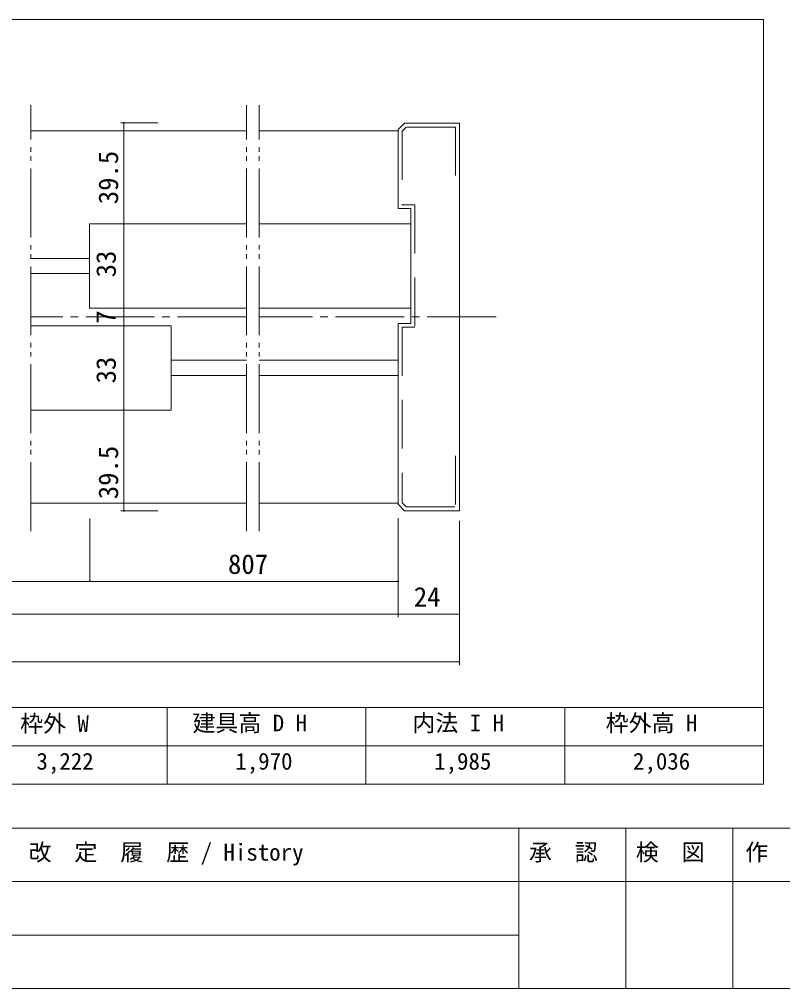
# Model space of a CAD drawing. Units: millimetres on the paper, enlarged 10 times, with parts at other scales. Extents: x -2000 to 2000, y -1385 to 1385.
# Drawn here: x -593 to 405, y -1385 to -118 of the extents above; entities that cross this region are included whole.
import ezdxf
from ezdxf.enums import TextEntityAlignment as Align

# ---------------------------------------------------------------- set-up
doc = ezdxf.new("R2010")
doc.units = ezdxf.units.MM
doc.header["$LTSCALE"] = 10
for name, pattern in [('CHAIN2', [12, 9, -1, 1, -1]), ('DOUBLE_CHAIN2', [12.8, 9, -1, 0.6, -0.6, 0.6, -1]), ('USER2', [9.525, 6.35, -3.175])]:
    doc.linetypes.add(name, pattern=pattern)
for name, color, linetype, lineweight in [('1-0_H-SYM', 7, 'Continuous', 20), ('1-1_0', 7, 'Continuous', 20), ('2-0_18', 7, 'Continuous', 18)]:
    doc.layers.add(name, color=color, linetype=linetype, lineweight=lineweight)
doc.styles.add('ＭＳ ゴシック', font='')
doc.styles.get('ＭＳ ゴシック').set_extended_font_data('MS Gothic')

msp = doc.modelspace()

# ---------------------------------------------------------------- linework, layer by layer
at = {"layer": '1-0_H-SYM'}
for p, q in [((379.99, -117.5), (-1950.01, -117.5)), ((379.99, -117.5), (-1950.01, -117.5)), ((379.99, -117.5), (-1950.01, -117.5)), ((379.99, -117.5), (-1950.01, -117.5)), ((379.99, -117.5), (-1950.01, -117.5)), ((379.99, -117.5), (-1950.01, -117.5)), ((379.99, -1017.5), (379.99, -117.5)), ((379.99, -1017.5), (-1950.01, -1017.5)), ((380, -1067.5), (-1950, -1067.5)), ((380, -1117.5), (-1950, -1117.5)), ((2000, -1175), (-2000, -1175)), ((2000, -1175), (-2000, -1175)), ((60, -1175), (60, -1385)), ((200, -1175), (200, -1385)), ((340, -1175), (340, -1385)), ((2000, -1245), (-1190, -1245)), ((2000, -1245), (-1190, -1245)), ((60, -1315), (-1190, -1315)), ((-2000, -1385), (2000, -1385)), ((-2000, -1385), (2000, -1385))]:
    msp.add_line(p, q, dxfattribs=at)
at = {"layer": '1-1_0'}
for p, q in [((380, -117.5), (-1950, -117.5)), ((380, -117.5), (-1950, -117.5)), ((380, -117.5), (-1950, -117.5)), ((380, -117.5), (-1950, -117.5)), ((380, -1017.5), (380, -117.5)), ((380, -1017.5), (380, -117.5)), ((380, -1017.5), (-1950, -1017.5)), ((380, -1017.5), (-1950, -1017.5)), ((380, -1017.5), (-1950, -1017.5)), ((-400, -1017.5), (-400, -1117.5)), ((-140, -1017.5), (-140, -1117.5)), ((120, -1017.5), (120, -1117.5)), ((380, -1017.5), (380, -1117.5))]:
    msp.add_line(p, q, dxfattribs=at)
at = {"layer": '2-0_18', "linetype": 'DOUBLE_CHAIN2', "lineweight": 20}
for p, q in [((-578.16, -786.57), (-578.16, -229.8)), ((-296.18, -786.57), (-296.18, -229.8)), ((-279.52, -786.57), (-279.52, -229.8))]:
    msp.add_line(p, q, dxfattribs=at)
at = {"layer": '2-0_18', "color": 4, "lineweight": 9}
for p, q in [((-412.19, -252.76), (-460.43, -252.76)), ((-412.19, -252.76), (-460.43, -252.76)), ((-456.27, -384.99), (-456.27, -252.75)), ((-412.19, -384.99), (-460.43, -384.99)), ((-412.19, -384.99), (-460.43, -384.99)), ((-456.27, -384.99), (-456.27, -628.33)), ((-456.27, -760.19), (-456.27, -628.33)), ((-412.19, -760.2), (-460.43, -760.2)), ((-412.19, -760.2), (-460.43, -760.2)), ((-500.95, -770), (-500.95, -851.96)), ((-97.69, -769.99), (-97.69, -899.45)), ((-97.69, -769.99), (-97.69, -899.45)), ((-97.69, -769.99), (-97.69, -856.6)), ((-17.69, -773.33), (-17.69, -899.45)), ((-17.69, -773.33), (-17.69, -961.95)), ((-97.69, -852.43), (-1475.25, -852.43)), ((-500.95, -851.96), (-501.17, -852.43)), ((-97.69, -895.28), (-785.01, -895.28)), ((-17.69, -895.28), (-97.69, -895.28)), ((-17.69, -957.78), (-785.01, -957.78))]:
    msp.add_line(p, q, dxfattribs=at)
at = {"layer": '2-0_18', "lineweight": 20}
for p, q in [((-97.69, -261.66), (-89.35, -253.33)), ((-89.35, -253.33), (-17.69, -253.33)), ((-17.69, -253.33), (-17.69, -759.99)), ((-296.18, -263.33), (-578.16, -263.33)), ((-578.16, -263.33), (-524.48, -263.33)), ((-97.69, -263.33), (-279.52, -263.33)), ((-97.69, -261.66), (-97.69, -364.99)), ((-81.02, -364.99), (-97.69, -364.99)), ((-81.02, -364.99), (-81.02, -514.99)), ((-296.18, -384.99), (-501.17, -384.99)), ((-81.02, -384.99), (-279.52, -384.99)), ((-81.02, -384.99), (-81.02, -494.99)), ((-501.17, -429.99), (-578.16, -429.99)), ((-501.17, -449.99), (-578.16, -449.99)), ((-81.02, -494.99), (-279.52, -494.99)), ((-578.16, -518.33), (-411.17, -518.33)), ((-81.02, -514.99), (-97.69, -514.99)), ((-97.69, -514.99), (-97.69, -751.66)), ((-394.51, -563.33), (-296.18, -563.33)), ((-279.52, -563.33), (-97.69, -563.33)), ((-279.52, -563.33), (-97.69, -563.33)), ((-394.51, -583.33), (-296.18, -583.33)), ((-279.52, -583.33), (-97.69, -583.33)), ((-279.52, -583.33), (-97.69, -583.33)), ((-578.16, -628.33), (-411.17, -628.33)), ((-578.16, -628.33), (-394.51, -628.33)), ((-578.16, -749.99), (-296.18, -749.99)), ((-279.52, -749.99), (-225.83, -749.99)), ((-97.69, -749.99), (-279.52, -749.99)), ((-209.16, -749.99), (-97.69, -749.99)), ((-97.69, -751.66), (-89.35, -759.99)), ((-97.69, -751.66), (-89.35, -759.99)), ((-89.35, -759.99), (-17.69, -759.99))]:
    msp.add_line(p, q, dxfattribs=at)
at = {"layer": '2-0_18', "linetype": 'USER2', "lineweight": 20}
for p, q in [((-22.69, -258.33), (-22.69, -324.99)), ((-22.69, -688.33), (-22.69, -754.99))]:
    msp.add_line(p, q, dxfattribs=at)
at = {"layer": '2-0_18', "color": 4, "linetype": 'CHAIN2', "lineweight": 9}
for p, q in [((-296.18, -506.66), (-578.16, -506.66)), ((30.25, -506.67), (-279.52, -506.67))]:
    msp.add_line(p, q, dxfattribs=at)
at = {"layer": '2-0_18', "linetype": 'USER2', "lineweight": 20}
msp.add_lwpolyline([(-22.69, -258.33), (-87.28, -258.33), (-92.69, -263.73), (-92.69, -359.99), (-76.02, -359.99), (-76.02, -519.99), (-92.69, -519.99), (-92.69, -749.59), (-87.28, -754.99), (-22.69, -754.99)], dxfattribs=at)
at = {"layer": '2-0_18', "lineweight": 20}
for points in [[(-296.18, -494.99), (-501.17, -494.99), (-501.17, -384.99)], [(-578.16, -518.33), (-394.51, -518.33), (-394.51, -628.33)]]:
    msp.add_lwpolyline(points, dxfattribs=at)
at = {"layer": '2-0_18', "color": 4, "lineweight": 9}
for centre, start, end in [((-456.27, -252.76), 90, 270), ((-456.27, -252.76), 90, 270), ((-456.27, -252.76), 270, 90), ((-456.27, -252.76), 270, 90), ((-456.27, -384.99), 90, 270), ((-456.27, -384.99), 90, 270), ((-456.27, -384.99), 270, 90), ((-456.27, -384.99), 270, 90), ((-456.27, -494.99), 0, 180), ((-456.27, -494.99), 0, 180), ((-456.27, -494.99), 180, 0), ((-456.27, -494.99), 180, 0), ((-456.27, -518.33), 0, 180), ((-456.27, -518.33), 0, 180), ((-456.27, -518.33), 180, 0), ((-456.27, -518.33), 180, 0), ((-456.27, -628.33), 90, 270), ((-456.27, -628.33), 90, 270), ((-456.27, -628.33), 270, 90), ((-456.27, -628.33), 270, 90), ((-456.27, -760.2), 90, 270), ((-456.27, -760.2), 90, 270), ((-456.27, -760.2), 270, 90), ((-456.27, -760.2), 270, 90), ((-500.95, -851.96), 0, 180), ((-500.95, -851.96), 180, 0), ((-97.69, -852.43), 0, 180), ((-97.69, -852.43), 180, 0), ((-97.69, -895.28), 0, 180), ((-97.69, -895.28), 180, 0), ((-17.69, -957.78), 0, 180), ((-17.69, -957.78), 180, 0)]:
    msp.add_arc(centre, 0.521, start, end, dxfattribs=at)

# ---------------------------------------------------------------- texts
at = {"layer": '1-0_H-SYM', "style": 'ＭＳ ゴシック'}
for s, p in [('枠外 W', (-592.08, -1056.02)), ('建具高 D H', (-366.7, -1055.24)), ('内法 I H', (-79.13, -1055.24)), ('枠外高 H', (173.69, -1055.24)), ('3,222', (-570.67, -1105.25)), ('1,970', (-310.67, -1105.25)), ('1,985', (-50.67, -1105.25)), ('2,036', (209.33, -1105.25)), ('改\u3000定\u3000履\u3000歴 / History', (-581.02, -1224.21)), ('承\u3000認', (73.24, -1224.21)), ('検\u3000図', (213.1, -1224.21)), ('作\u3000成', (356.17, -1224.21))]:
    msp.add_text(s, height=21.99, dxfattribs=at).set_placement(p, align=Align.BOTTOM_LEFT)
at = {"layer": '2-0_18', "style": 'ＭＳ ゴシック'}
for s, p in [('39.5', (-456.27, -359.2)), ('33', (-459.26, -454.84)), ('7', (-459.26, -515.55)), ('33', (-459.26, -593.54)), ('39.5', (-456.27, -744.96))]:
    msp.add_text(s, height=25.66, rotation=90, dxfattribs=at).set_placement(p, align=Align.BOTTOM_LEFT)
for s, p in [('807', (-320.22, -850.35)), ('24', (-77.24, -893.2))]:
    msp.add_text(s, height=25.66, dxfattribs=at).set_placement(p, align=Align.BOTTOM_LEFT)

doc.saveas('drawing.dxf')
